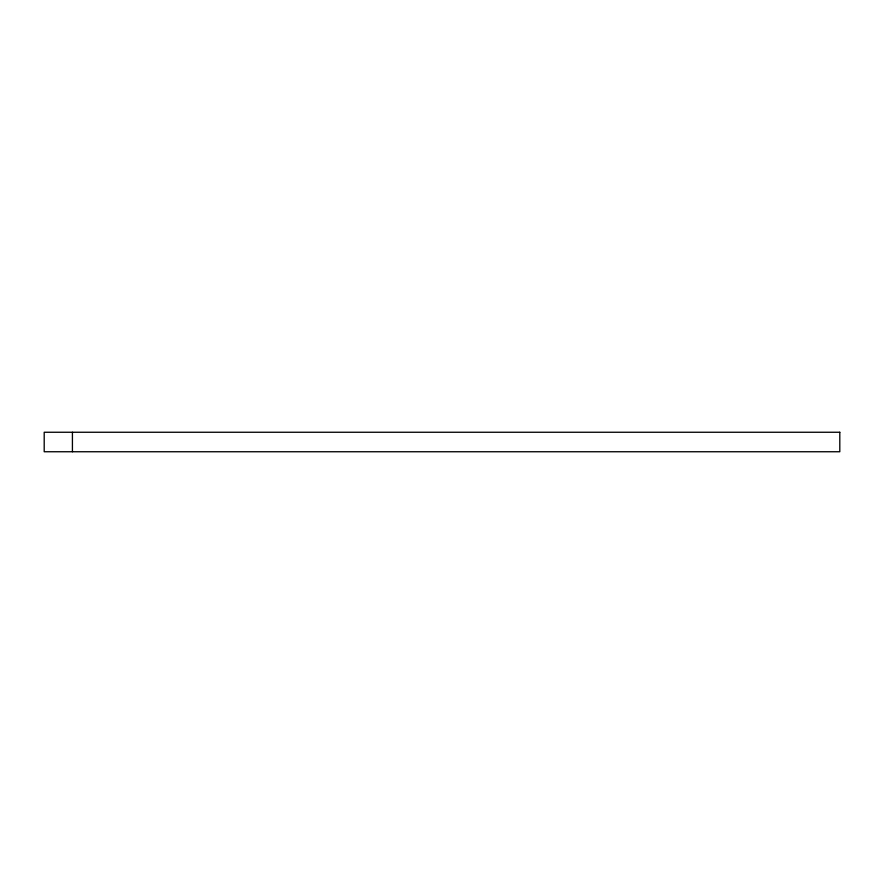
<?xml version="1.0" encoding="UTF-8"?>
<svg xmlns="http://www.w3.org/2000/svg" width="884" height="884" viewBox="0 0 884 884"><rect width="100%" height="100%" fill="white"/><g stroke="black" fill="none" stroke-linecap="round" stroke-linejoin="round"><path stroke-width="1.33" d="M72.422 432.254L72.422 451.746M839.8 432.254L44.2 432.254L44.2 451.746L839.8 451.746L839.8 432.254"/></g></svg>
